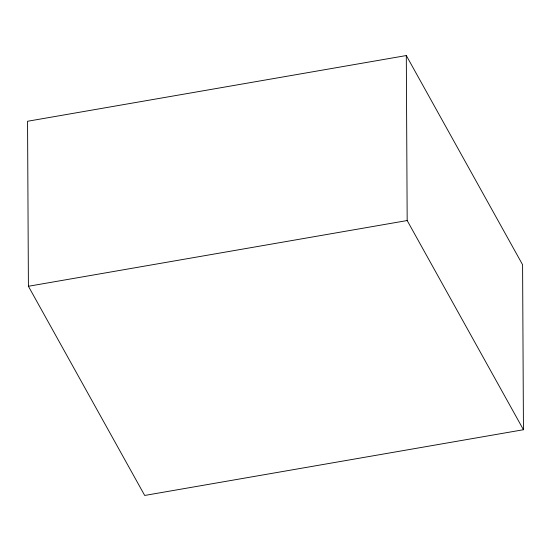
<?xml version="1.0" encoding="UTF-8"?>
<svg xmlns="http://www.w3.org/2000/svg" width="551" height="551" viewBox="0 0 551 551"><rect width="100%" height="100%" fill="white"/><g stroke="black" fill="none" stroke-linecap="round" stroke-linejoin="round"><path stroke-width="0.83" d="M406.307 55.548L27.55 121.268L28.411 286.272L144.693 495.452L523.45 429.732L522.589 264.728L406.307 55.548L407.175 220.545L523.45 429.732M28.411 286.272L407.175 220.545"/></g></svg>
